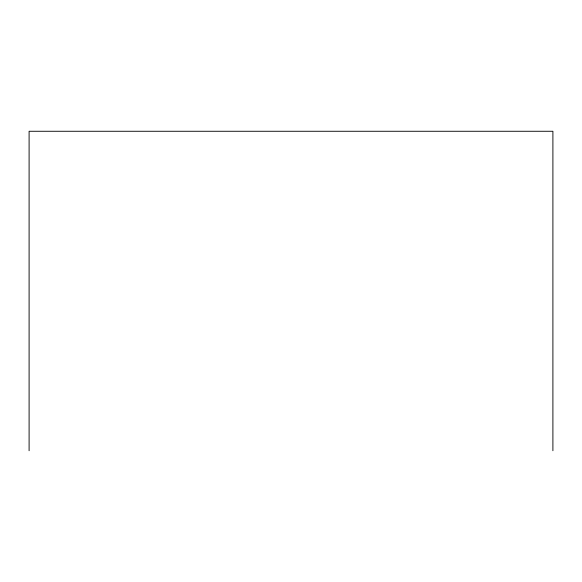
<?xml version="1.0" encoding="UTF-8"?>
<svg xmlns="http://www.w3.org/2000/svg" width="582" height="582" viewBox="0 0 582 582"><rect width="100%" height="100%" fill="white"/><g stroke="black" fill="none" stroke-linecap="round" stroke-linejoin="round"><path stroke-width="0.87" d="M552.9 450.73L552.9 131.27L29.1 131.27L29.1 450.73"/></g></svg>
